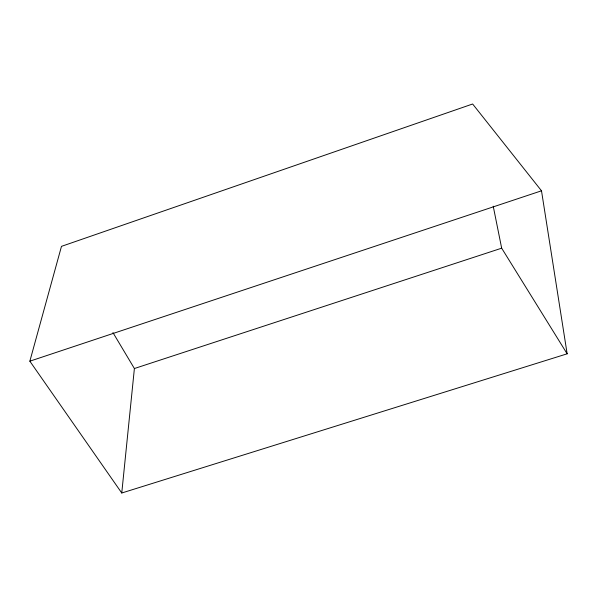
<?xml version="1.0" encoding="UTF-8"?>
<svg xmlns="http://www.w3.org/2000/svg" width="597" height="597" viewBox="0 0 597 597"><rect width="100%" height="100%" fill="white"/><g stroke="black" fill="none" stroke-linecap="round" stroke-linejoin="round"><path stroke-width="0.9" d="M121.758 493.003L29.85 361.185L61.476 246.36L472.637 103.997L541.501 190.809L567.15 353.812L121.758 493.003L134.392 368.528L112.945 332.596M29.85 361.185L541.501 190.809M134.392 368.528L501.667 248.18L567.15 353.812M493.219 206.196L501.667 248.18"/></g></svg>
